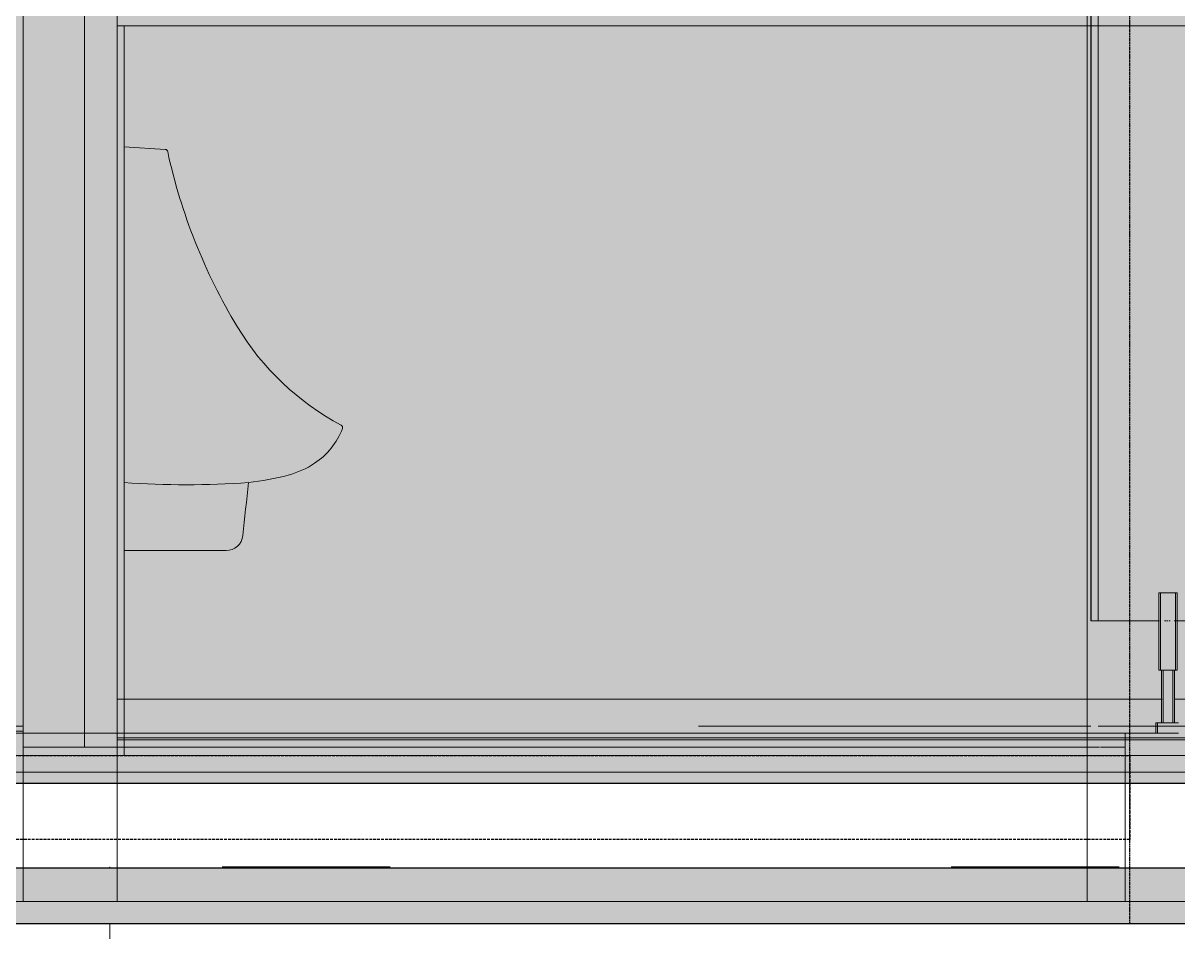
# Model space of a CAD drawing. Header units: millimetres. Extents: x 632 to 645312, y -3890 to 22200.
# Drawn here: x 638265 to 640324, y 4886 to 6505 of the extents above; entities that cross this region are included whole.
import ezdxf

# ---------------------------------------------------------------- set-up
doc = ezdxf.new("R2010")
doc.units = ezdxf.units.MM
doc.linetypes.add('Hidden', pattern=[4, 3, -1])
doc.linetypes.add('Hidden Double', pattern=[7, 5, -2])
for name, color, linetype, lineweight in [('A-000-M_MASS', 13, 'Continuous', 25), ('A-010-M_ROOM_SEPARATION', 32, 'Continuous', 13), ('A-200-H_WALL', 111, 'Continuous', 13), ('A-200-M_WALL_EXT', 113, 'Continuous', 13), ('A-200-MH_WALL', 110, 'Hidden', 13), ('A-230-H-FLOOR', 190, 'Continuous', 13), ('A-230-M_FLOOR', 192, 'Continuous', 13), ('A-230-MH_FLOOR', 190, 'Hidden Double', 13), ('A-700-M_FFE', 30, 'Continuous', 13), ('M-520-M_DRAINAGE_FW', 2, 'Continuous', 13), ('S-160-M_FOUND', 171, 'Continuous', 13), ('Z-230-A_LEVEL', 51, 'Continuous', 13)]:
    doc.layers.add(name, color=color, linetype=linetype, lineweight=lineweight)
pattern_1 = [(45, (615418.1, 0), (-1414.214, 0), [750, -3000]), (45, (616418.1, 1000), (-1414.214, 0), [750, -3000]), (45, (617418.1, -300), (-1414.214, 0), [250, -2000]), (90, (617418.13, 500), (-500, 500), [500, -2000]), (315, (617418.1, 1000), (0, 2828.43), [500, -3000]), (0, (616418.1, 1000), (2000, 2000), [300, -1000]), (0, (613918.1, 2000), (2000, 2000), [300, -2000])]

# ---------------------------------------------------------------- blocks, each defined once
blk = doc.blocks.new('WALL_FINISH - M-TIL2 Wall Tile-2939107-S6_501-SECTION C1')
at = {"layer": 'A-000-M_MASS', "color": 53, "lineweight": 5}
for p, q in [((4348964.3, 6500), (4348952.3, 6500)), ((4348952.3, 6500), (4348952.3, 5300)), ((4348964.3, 6500), (4348952.3, 6500)), ((4348952.3, 6500), (4348952.3, 5300)), ((4348964.3, 6284.8), (4348964.3, 6500)), ((4348964.3, 6284.8), (4348964.3, 6500)), ((4348964.3, 5565), (4348964.3, 6284.8)), ((4348964.3, 5565), (4348964.3, 6284.8)), ((4348964.3, 5300), (4348964.3, 5565)), ((4348964.3, 5300), (4348964.3, 5565)), ((4348952.3, 5300), (4348964.3, 5300)), ((4348952.3, 5300), (4348964.3, 5300))]:
    blk.add_line(p, q, dxfattribs=at)
blk = doc.blocks.new('WALL_FINISH - M-TIL2 Wall Tile-2726933-S6_501-SECTION C1')
at = {"layer": 'A-000-M_MASS', "color": 53, "lineweight": 5}
for p, q in [((4348964.3, 6500), (4348952.3, 6500)), ((4348952.3, 6500), (4348964.3, 6500)), ((4348952.3, 5300), (4348952.3, 6500)), ((4348952.3, 5300), (4348952.3, 6500)), ((4350688.6, 6500), (4348964.3, 6500)), ((4348964.3, 6500), (4350688.6, 6500)), ((4350701.6, 6500), (4350688.8, 6500)), ((4350688.8, 6500), (4350701.6, 6500)), ((4352288.6, 6500), (4350701.8, 6500)), ((4350701.8, 6500), (4352288.6, 6500)), ((4348964.3, 5300), (4348952.3, 5300)), ((4348952.3, 5300), (4348964.3, 5300)), ((4350815.5, 5300), (4348964.3, 5300)), ((4348964.3, 5300), (4350815.5, 5300)), ((4351730.7, 5300), (4350836.8, 5300)), ((4350836.8, 5300), (4351730.7, 5300))]:
    blk.add_line(p, q, dxfattribs=at)
blk = doc.blocks.new('WALL_FINISH - M-FLT1 - Skirting Tile-V69-S6_501-SECTION C1')
at = {"layer": 'A-000-M_MASS', "color": 53, "lineweight": 5}
for p, q in [((4348964.3, 5300), (4348952.3, 5300)), ((4348952.3, 5300), (4348952.3, 5200)), ((4348964.3, 5300), (4348952.3, 5300)), ((4348952.3, 5300), (4348952.3, 5240)), ((4348964.3, 5200), (4348964.3, 5300)), ((4348964.3, 5240), (4348964.3, 5300)), ((4348952.3, 5240), (4348952.3, 5228)), ((4348964.3, 5228), (4348964.3, 5240)), ((4348952.3, 5228), (4348952.3, 5200)), ((4348964.3, 5200), (4348964.3, 5228)), ((4348952.3, 5200), (4348964.3, 5200)), ((4348952.3, 5200), (4348964.3, 5200))]:
    blk.add_line(p, q, dxfattribs=at)
blk = doc.blocks.new('WALL_FINISH - M-FLT1 - Skirting Tile-2727696-S6_501-SECTION C1')
at = {"layer": 'A-000-M_MASS', "color": 53, "lineweight": 5}
for p, q in [((4348964.3, 5300), (4348952.3, 5300)), ((4348952.3, 5300), (4348964.3, 5300)), ((4348952.3, 5240), (4348952.3, 5300)), ((4348952.3, 5240), (4348952.3, 5300)), ((4350815.5, 5300), (4348964.3, 5300)), ((4348964.3, 5300), (4350815.5, 5300)), ((4351730.7, 5300), (4350836.8, 5300)), ((4350836.8, 5300), (4351730.7, 5300)), ((4348952.3, 5228), (4348952.3, 5240)), ((4348952.3, 5228), (4348952.3, 5240)), ((4348952.3, 5200), (4348952.3, 5228)), ((4348952.3, 5200), (4348952.3, 5228)), ((4348964.3, 5200), (4348952.3, 5200)), ((4348952.3, 5200), (4348964.3, 5200)), ((4351748.3, 5200), (4348964.3, 5200)), ((4348964.3, 5200), (4351748.3, 5200))]:
    blk.add_line(p, q, dxfattribs=at)
blk = doc.blocks.new('666101W_BK_File_Rfa_Urinal-Wall_Hung-Caroma_Torres_Invisi_Suite - Torres-2738986-S6_501-SECTION C1')
at = {"layer": 'M-520-M_DRAINAGE_FW', "color": 53, "lineweight": 5}
for p, q in [((4349423.6, 7600), (4349423.6, 7586.2)), ((4349463.6, 7600), (4349423.6, 7600)), ((4349428.9, 7600), (4349424.9, 7600)), ((4349435.3, 7600), (4349428.9, 7600)), ((4349443.6, 7600), (4349435.3, 7600)), ((4349453.2, 7600), (4349443.6, 7600)), ((4349463.6, 7600), (4349453.2, 7600)), ((4349473.9, 7600), (4349463.6, 7600)), ((4349503.6, 7600), (4349463.6, 7600)), ((4349483.6, 7600), (4349473.9, 7600)), ((4349491.9, 7600), (4349483.6, 7600)), ((4349498.2, 7600), (4349491.9, 7600)), ((4349502.2, 7600), (4349498.2, 7600)), ((4349503.6, 7586.2), (4349503.6, 7600)), ((4349423.6, 7586.2), (4349463.6, 7586.2)), ((4349424.9, 7586.2), (4349428.9, 7586.2)), ((4349428.9, 7586.2), (4349435.3, 7586.2)), ((4349435.3, 7586.2), (4349443.6, 7586.2)), ((4349443.6, 7586.2), (4349453.2, 7586.2)), ((4349453.2, 7586.2), (4349463.6, 7586.2)), ((4349463.6, 7586.2), (4349473.9, 7586.2)), ((4349463.6, 7586.2), (4349503.6, 7586.2)), ((4349473.9, 7586.2), (4349483.6, 7586.2)), ((4349483.6, 7586.2), (4349491.9, 7586.2)), ((4349491.9, 7586.2), (4349498.2, 7586.2)), ((4349498.2, 7586.2), (4349502.2, 7586.2)), ((4348964.3, 5565), (4348964.3, 6284.8)), ((4348964.3, 6284.8), (4349037.7, 6280)), ((4349146.3, 5565), (4348964.3, 5565))]:
    blk.add_line(p, q, dxfattribs=at)
for centre, radius, start, end in [((4349037.3, 6275), 5, 12.2277, 86.2338), ((4350041, 6492.5), 1022, 192.2277, 211.1241), ((4349577.6, 6212.7), 480.7, 211.1241, 241.9384), ((4349349.1, 5784.2), 5, 339.0525, 61.9384), ((4349233.6, 5828.4), 128.7, 303.1693, 339.0525), ((4349213.4, 5859.3), 165.7, 285.3489, 303.1693), ((4349075.4, 7213.7), 1531.4, 265.8402, 274.1598), ((4355323.1, 4966.9), 6178.6, 173.31368, 174.19512), ((4349142.6, 6117.5), 433.3, 275.8173, 285.3489), ((4349146.4, 5594.9), 29.9, 269.7856, 354.1951)]:
    blk.add_arc(centre, radius, start, end, dxfattribs=at)
blk = doc.blocks.new('MixerTap_Wall_GalvinEngineering_CliniMix_LeadSafe - TMV 1000 _201_70_01_09_-2774958-S6_501-SECTION C1')
at = {"layer": 'M-520-M_DRAINAGE_FW', "color": 53, "lineweight": 5}
blk.add_line((4348893.8, 6883), (4348893.8, 5214), dxfattribs=at)
blk = doc.blocks.new('Toilet Partition_3 cubicles with ambulant - Toilet Partition_3 cubicles with ambulant-3225862-S6_501-SECTION C1')
at = {"layer": 'A-700-M_FFE', "color": 53, "lineweight": 5}
for p, q in [((4350688.6, 5440), (4350688.6, 7300)), ((4350688.6, 7300), (4350688.6, 5440)), ((4350688.6, 5440), (4350688.6, 7300)), ((4350688.6, 7300), (4350688.6, 5440)), ((4350701.6, 5440), (4350701.6, 7300)), ((4350701.6, 5440), (4350701.6, 7300)), ((4350688.6, 5440), (4350688.6, 7240)), ((4350688.6, 7240), (4350688.6, 5440)), ((4350688.6, 5440), (4350688.6, 7240)), ((4350688.6, 7240), (4350688.6, 5440)), ((4350688.6, 5440), (4350688.6, 7240)), ((4350688.6, 7240), (4350688.6, 5440)), ((4350688.6, 5440), (4350688.6, 7240)), ((4350688.6, 7240), (4350688.6, 5440)), ((4350688.6, 6388.6), (4350688.6, 7240)), ((4350688.6, 6390), (4350688.6, 7240)), ((4350688.6, 6390), (4350688.6, 7240)), ((4350688.8, 5440), (4350688.8, 7240)), ((4350688.8, 7240), (4350688.8, 5440)), ((4350701.6, 5440), (4350701.6, 7240)), ((4350701.6, 7240), (4350701.6, 5440)), ((4350701.6, 5440), (4350701.6, 7240)), ((4350701.6, 5440), (4350701.6, 7240)), ((4350701.6, 5440), (4350701.6, 7240)), ((4350701.6, 5440), (4350701.6, 7240)), ((4350701.6, 5440), (4350701.6, 7240)), ((4350701.6, 5440), (4350701.6, 7240)), ((4350701.6, 5440), (4350701.6, 7240)), ((4350701.6, 7240), (4350701.6, 5440)), ((4350701.6, 5440), (4350701.6, 7240)), ((4350701.6, 5440), (4350701.6, 7240)), ((4350701.6, 5440), (4350701.6, 7240)), ((4350701.6, 5440), (4350701.6, 7240)), ((4350701.8, 5440), (4350701.8, 7240)), ((4350701.8, 5440), (4350701.8, 7240)), ((4350688.6, 6390), (4350688.6, 5440)), ((4350688.6, 6390), (4350688.6, 5440)), ((4350688.6, 6388.6), (4350688.6, 5440)), ((4350809.5, 5490), (4350809.5, 5352)), ((4350812, 5490), (4350809.5, 5490)), ((4350811, 5490), (4350809.5, 5490)), ((4350819.6, 5490), (4350811, 5490)), ((4350812.4, 5490), (4350812.4, 5440.1)), ((4350814.9, 5490), (4350812.4, 5490)), ((4350813.9, 5490), (4350812.4, 5490)), ((4350816, 5490), (4350813.9, 5490)), ((4350819, 5490), (4350816.1, 5490)), ((4350822.5, 5490), (4350819.5, 5490)), ((4350836.9, 5490), (4350819.6, 5490)), ((4350826.3, 5490), (4350823.4, 5490)), ((4350830.2, 5490), (4350827.3, 5490)), ((4350833.9, 5490), (4350831.1, 5490)), ((4350836.9, 5490), (4350834.3, 5490)), ((4350837.9, 5490), (4350835.8, 5490)), ((4350839.4, 5490), (4350836.9, 5490)), ((4350839.5, 5490), (4350837.9, 5490)), ((4350840.8, 5490), (4350838.7, 5490)), ((4350839.5, 5490), (4350839.4, 5490)), ((4350839.5, 5352), (4350839.5, 5490)), ((4350841.5, 5490), (4350839.8, 5490)), ((4350842.4, 5490), (4350840.8, 5490)), ((4350842.3, 5490), (4350841.5, 5490)), ((4350842.4, 5490), (4350842.3, 5490)), ((4350842.4, 5440), (4350842.4, 5490)), ((4350688.6, 5440), (4350701.6, 5440)), ((4350701.6, 5440), (4350688.6, 5440)), ((4350688.8, 5440), (4350701.6, 5440)), ((4350701.6, 5440), (4350688.8, 5440)), ((4350688.8, 5440), (4350701.6, 5440)), ((4350701.6, 5440), (4350688.8, 5440)), ((4350688.8, 5440), (4350701.6, 5440)), ((4350701.6, 5440), (4350688.8, 5440)), ((4350688.8, 5440), (4350701.6, 5440)), ((4350701.6, 5440), (4350688.8, 5440)), ((4350688.8, 5440), (4350701.6, 5440)), ((4350701.6, 5440), (4350688.8, 5440)), ((4350688.8, 5440), (4350701.6, 5440)), ((4350701.6, 5440), (4350688.8, 5440)), ((4350701.8, 5440), (4350809.7, 5440)), ((4350810.7, 5440), (4350701.8, 5440)), ((4350701.8, 5440), (4350809.7, 5440)), ((4350809.7, 5440), (4350701.8, 5440)), ((4350812.4, 5440), (4350812.4, 5352)), ((4350819.6, 5440), (4350822, 5440)), ((4350822, 5440), (4350819.6, 5440)), ((4350823.4, 5440), (4350825.9, 5440)), ((4350825.9, 5440), (4350823.4, 5440)), ((4350827.3, 5440), (4350829.7, 5440)), ((4350829.7, 5440), (4350827.3, 5440)), ((4352295.1, 5440), (4350836.9, 5440)), ((4350839.1, 5440), (4352295.1, 5440)), ((4352288.6, 5440), (4350839.8, 5440)), ((4350842, 5440), (4352288.6, 5440)), ((4350842.4, 5352), (4350842.4, 5440)), ((4350809.5, 5352), (4350812, 5352)), ((4350809.5, 5352), (4350819.6, 5352)), ((4350812.4, 5352), (4350814.9, 5352)), ((4350812.4, 5352), (4350813.9, 5352)), ((4350813.9, 5352), (4350816, 5352)), ((4350814.5, 5352), (4350814.5, 5258)), ((4350820.1, 5352), (4350814.5, 5352)), ((4350818.9, 5352), (4350814.5, 5352)), ((4350817.4, 5352), (4350817.4, 5258)), ((4350817.9, 5352), (4350817.4, 5352)), ((4350817.5, 5352), (4350817.4, 5352)), ((4350817.4, 5352), (4350817.4, 5352)), ((4350818.4, 5352), (4350817.5, 5352)), ((4350819.1, 5352), (4350817.9, 5352)), ((4350819.8, 5352), (4350818.4, 5352)), ((4350820.8, 5352), (4350819.1, 5352)), ((4350819.6, 5352), (4350839.4, 5352)), ((4350821.8, 5352), (4350819.8, 5352)), ((4350823, 5352), (4350820.8, 5352)), ((4350823.7, 5352), (4350826.3, 5352)), ((4350826.4, 5352), (4350823.8, 5352)), ((4350834.4, 5352), (4350828.9, 5352)), ((4350832, 5352), (4350830.1, 5352)), ((4350833.9, 5352), (4350831.7, 5352)), ((4350833.5, 5352), (4350832, 5352)), ((4350834.9, 5352), (4350833, 5352)), ((4350834.3, 5352), (4350833.5, 5352)), ((4350837.3, 5352), (4350833.9, 5352)), ((4350834.5, 5352), (4350834.3, 5352)), ((4350834.5, 5352), (4350834.4, 5352)), ((4350834.5, 5258), (4350834.5, 5352)), ((4350834.5, 5352), (4350836.9, 5352)), ((4350836.4, 5352), (4350834.9, 5352)), ((4350835.8, 5352), (4350837.9, 5352)), ((4350837.2, 5352), (4350836.4, 5352)), ((4350837.4, 5352), (4350837.2, 5352)), ((4350837.4, 5352), (4350837.3, 5352)), ((4350837.4, 5258), (4350837.4, 5352)), ((4350837.9, 5352), (4350839.5, 5352)), ((4350838.7, 5352), (4350840.8, 5352)), ((4350839.8, 5352), (4350842.3, 5352)), ((4350840.8, 5352), (4350842.4, 5352)), ((4350688.6, 5252), (4349988.6, 5252)), ((4350688.6, 5252), (4349988.6, 5252)), ((4350701.6, 5252), (4350804.8, 5252)), ((4350701.6, 5252), (4350805.1, 5252)), ((4350701.8, 5252), (4351281.8, 5252)), ((4350701.8, 5252), (4351281.8, 5252)), ((4350804.5, 5258), (4350804.5, 5240)), ((4350805.6, 5258), (4350804.5, 5258)), ((4350818, 5258), (4350804.5, 5258)), ((4350807.4, 5258), (4350807.4, 5240)), ((4350808.5, 5258), (4350807.4, 5258)), ((4350812.3, 5258), (4350807.4, 5258)), ((4350810.7, 5258), (4350808.5, 5258)), ((4350811.3, 5258), (4350810.7, 5258)), ((4350810.8, 5258), (4350810.7, 5258)), ((4350810.7, 5252), (4350813.3, 5252)), ((4350811, 5252), (4350813.5, 5252)), ((4350814.5, 5258), (4350820.1, 5258)), ((4350814.5, 5258), (4350821.2, 5258)), ((4350814.8, 5252), (4350818, 5252)), ((4350815.1, 5252), (4350818.1, 5252)), ((4350817.4, 5258), (4350817.9, 5258)), ((4350817.4, 5258), (4350817.4, 5258)), ((4350817.4, 5258), (4350817.5, 5258)), ((4350817.5, 5258), (4350818.4, 5258)), ((4350817.9, 5258), (4350819.1, 5258)), ((4350844.5, 5258), (4350818, 5258)), ((4350818.4, 5258), (4350819.8, 5258)), ((4350819.1, 5258), (4350820.8, 5258)), ((4350819.7, 5252), (4350823.1, 5252)), ((4350819.8, 5258), (4350821.8, 5258)), ((4350819.8, 5252), (4350823.2, 5252)), ((4350820.8, 5258), (4350823, 5258)), ((4350823.8, 5258), (4350826.4, 5258)), ((4350824.8, 5252), (4350828.3, 5252)), ((4350824.9, 5252), (4350828.3, 5252)), ((4350828.9, 5258), (4350832.8, 5258)), ((4350829.9, 5252), (4350833.2, 5252)), ((4350830.1, 5258), (4350832, 5258)), ((4350830.6, 5252), (4350833.3, 5252)), ((4350831.7, 5258), (4350833.9, 5258)), ((4350832, 5258), (4350833.5, 5258)), ((4350832.8, 5258), (4350833.9, 5258)), ((4350833, 5258), (4350834.9, 5258)), ((4350833.5, 5258), (4350834.5, 5258)), ((4350833.9, 5258), (4350834.4, 5258)), ((4350833.9, 5258), (4350835.7, 5258)), ((4350834.7, 5252), (4350837.6, 5252)), ((4350834.8, 5252), (4350837.8, 5252)), ((4350834.9, 5258), (4350836.4, 5258)), ((4350835.7, 5258), (4350836.8, 5258)), ((4350836.4, 5258), (4350837.2, 5258)), ((4350836.8, 5258), (4350837.3, 5258)), ((4350837.2, 5258), (4350837.4, 5258)), ((4350837.3, 5258), (4350837.4, 5258)), ((4350840.5, 5258), (4350837.7, 5258)), ((4350843.4, 5258), (4350841.1, 5258)), ((4350844.1, 5258), (4350842.4, 5258)), ((4350843.4, 5252), (4351281.6, 5252)), ((4350804.5, 5240), (4350805.6, 5240)), ((4350804.5, 5240), (4350818, 5240)), ((4350807.4, 5240), (4350810.8, 5240)), ((4350807.4, 5240), (4350812.3, 5240)), ((4350810.7, 5240), (4350811.3, 5240)), ((4350813.2, 5240), (4350815.7, 5240)), ((4350813.2, 5240), (4350816.2, 5240)), ((4350817.9, 5240), (4350831, 5240)), ((4350817.9, 5240), (4350820.9, 5240)), ((4350818, 5240), (4350844.5, 5240)), ((4350823, 5240), (4350826, 5240)), ((4350823.5, 5240), (4350826, 5240)), ((4350828.3, 5240), (4350831.2, 5240)), ((4350828.8, 5240), (4350831.2, 5240)), ((4350833.3, 5240), (4350835.7, 5240)), ((4350833.3, 5240), (4350836.1, 5240)), ((4350837.7, 5240), (4350840.5, 5240)), ((4350841.1, 5240), (4350843.4, 5240)), ((4350842.4, 5240), (4350844.1, 5240))]:
    blk.add_line(p, q, dxfattribs=at)
blk = doc.blocks.new('25021-APA-ZZ-ZZ-M3-AR-000001_V3_rvt-8-S6_501-SECTION C1')
at = {"layer": 'A-010-M_ROOM_SEPARATION', "color": 53, "lineweight": 5}
for p, q in [((4348784.3, 5240), (4348952.3, 5240)), ((4348952.3, 5240), (4348964.3, 5240)), ((4348964.3, 5240), (4350693.8, 5240)), ((4350693.8, 5240), (4350703.7, 5240)), ((4350705.9, 5240), (4350798.6, 5240)), ((4350749.8, 5240), (4350723, 5240)), ((4350756.3, 5240), (4350749.8, 5240))]:
    blk.add_line(p, q, dxfattribs=at)
at = {"layer": 'A-200-M_WALL_EXT', "color": 53, "lineweight": 5}
for p, q in [((4348784.3, 7640), (4348784.3, 5240)), ((4348952.3, 5240), (4348952.3, 7640)), ((4350681.6, 7640), (4350681.6, 6500)), ((4348952.3, 6500), (4348952.3, 6883)), ((4348952.3, 5240), (4348952.3, 6500)), ((4350681.6, 6500), (4350681.6, 5240)), ((4348952.3, 5240), (4348784.3, 5240)), ((4348784.3, 5240), (4348952.3, 5240)), ((4348964.3, 5240), (4348952.3, 5240)), ((4348952.3, 5240), (4348964.3, 5240)), ((4350705.9, 5240), (4348964.3, 5240)), ((4348964.3, 5240), (4350804.8, 5240)), ((4350681.6, 5240), (4350681.6, 5228)), ((4350804.8, 5240), (4350705.9, 5240)), ((4350816.2, 5240), (4350813.3, 5240)), ((4350813.3, 5240), (4350816.2, 5240)), ((4350820.9, 5240), (4350818, 5240)), ((4350818, 5240), (4350820.9, 5240)), ((4350826, 5240), (4350823.1, 5240)), ((4350823.1, 5240), (4350826, 5240)), ((4350831.2, 5240), (4350828.3, 5240)), ((4350828.3, 5240), (4350831.2, 5240)), ((4350836.1, 5240), (4350833.2, 5240)), ((4350833.2, 5240), (4350836.1, 5240)), ((4350840.5, 5240), (4350837.6, 5240)), ((4350837.6, 5240), (4350840.5, 5240)), ((4350843.4, 5240), (4350841, 5240)), ((4350841, 5240), (4350843.4, 5240)), ((4350681.6, 5228), (4350681.6, 5215)), ((4350681.6, 5215), (4350681.6, 5200)), ((4350681.6, 5200), (4350681.6, 5170)), ((4350681.6, 5170), (4350681.6, 4940)), ((4345562.3, 4940), (4350705.8, 4940)), ((4350681.6, 4940), (4345562.3, 4940)), ((4350662.2, 4940), (4350681.6, 4940)), ((4350915.6, 4940), (4350705.9, 4940))]:
    blk.add_line(p, q, dxfattribs=at)
at = {"layer": 'A-230-M_FLOOR', "color": 53, "lineweight": 5}
for p, q in [((4348784.3, 5252), (4345622.3, 5252)), ((4348784.3, 5240), (4348784.3, 5252)), ((4348784.3, 5243.5), (4345622.3, 5243.5)), ((4345622.3, 5240), (4348784.3, 5240)), ((4348952.3, 5240), (4348784.3, 5240)), ((4348784.3, 5240), (4348784.3, 4940)), ((4348952.3, 5240), (4348784.3, 5240)), ((4348784.3, 5240), (4348952.3, 5240)), ((4350804.8, 5240), (4348952.3, 5240)), ((4348952.3, 5240), (4348952.3, 5228)), ((4348952.3, 5240), (4348952.3, 5228)), ((4348964.3, 5240), (4348952.3, 5240)), ((4348952.3, 4940), (4348952.3, 5240)), ((4348952.3, 5240), (4348952.3, 5228)), ((4348964.3, 5240), (4348952.3, 5240)), ((4348952.3, 5240), (4348964.3, 5240)), ((4348952.3, 5240), (4348964.3, 5240)), ((4351742.7, 5231.5), (4348952.3, 5231.5)), ((4350804.8, 5240), (4348964.3, 5240)), ((4350705.9, 5240), (4348964.3, 5240)), ((4348964.3, 5240), (4350804.8, 5240)), ((4348964.3, 5240), (4350690.6, 5240)), ((4350690.6, 5240), (4350703.7, 5240)), ((4350804.8, 5240), (4350705.9, 5240)), ((4350705.9, 5240), (4350749.8, 5240)), ((4350749.8, 5240), (4350723, 5240)), ((4350749.8, 5228), (4350749.8, 5240)), ((4350816.2, 5240), (4350813.3, 5240)), ((4350816.2, 5240), (4350813.3, 5240)), ((4350816.2, 5240), (4350813.3, 5240)), ((4350813.3, 5240), (4350816.2, 5240)), ((4350820.9, 5240), (4350818, 5240)), ((4350820.9, 5240), (4350818, 5240)), ((4350820.9, 5240), (4350818, 5240)), ((4350818, 5240), (4350820.9, 5240)), ((4350826, 5240), (4350823.1, 5240)), ((4350826, 5240), (4350823.1, 5240)), ((4350826, 5240), (4350823.1, 5240)), ((4350823.1, 5240), (4350826, 5240)), ((4350831.2, 5240), (4350828.3, 5240)), ((4350831.2, 5240), (4350828.3, 5240)), ((4350831.2, 5240), (4350828.3, 5240)), ((4350828.3, 5240), (4350831.2, 5240)), ((4350836.1, 5240), (4350833.2, 5240)), ((4350836.1, 5240), (4350833.2, 5240)), ((4350836.1, 5240), (4350833.2, 5240)), ((4350833.2, 5240), (4350836.1, 5240)), ((4350840.5, 5240), (4350837.6, 5240)), ((4350840.5, 5240), (4350837.6, 5240)), ((4350840.5, 5240), (4350837.6, 5240)), ((4350837.6, 5240), (4350840.5, 5240)), ((4350843.4, 5240), (4350841, 5240)), ((4350843.4, 5240), (4350841, 5240)), ((4350843.4, 5240), (4350841, 5240)), ((4350841, 5240), (4350843.4, 5240)), ((4348784.3, 5215), (4348952.3, 5215)), ((4348952.3, 5228), (4351743.4, 5228)), ((4348952.3, 5228), (4348964.3, 5228)), ((4348952.3, 5228), (4348952.3, 5200)), ((4348952.3, 5215), (4348964.3, 5215)), ((4348964.3, 5228), (4351743.4, 5228)), ((4348964.3, 5215), (4350690.6, 5215)), ((4350690.6, 5215), (4350703.9, 5215)), ((4350705.9, 5215), (4350749.8, 5215)), ((4350749.8, 5215), (4350721.6, 5215)), ((4350749.8, 5200), (4350749.8, 5228)), ((4350749.8, 5200), (4350749.8, 5215)), ((4348952.3, 5200), (4348952.3, 5170)), ((4350749.8, 5170), (4350749.8, 5200)), ((4350749.8, 5170), (4350749.8, 5200)), ((4352473.3, 5170), (4345562.3, 5170)), ((4350705.9, 5170), (4345562.3, 5170)), ((4348952.3, 5170), (4348952.3, 4940)), ((4352473.3, 5170), (4350705.9, 5170)), ((4350749.8, 4940), (4350749.8, 5170)), ((4350749.8, 4940), (4350749.8, 5170)), ((4353282.3, 4940), (4312082.3, 4940)), ((4350690.6, 4940), (4345562.3, 4940)), ((4345562.3, 4940), (4350705.9, 4940)), ((4350690.6, 4940), (4345562.3, 4940)), ((4348784.3, 4940), (4348952.3, 4940)), ((4352310.3, 4940), (4348952.3, 4940)), ((4350705.8, 4940), (4350690.6, 4940)), ((4350705.8, 4940), (4350690.6, 4940)), ((4350749.8, 4940), (4350705.9, 4940)), ((4350705.9, 4940), (4352149.2, 4940)), ((4350749.8, 4940), (4350705.9, 4940)), ((4350721.4, 4940), (4350749.8, 4940)), ((4350721.4, 4940), (4350749.8, 4940))]:
    blk.add_line(p, q, dxfattribs=at)
at = {"layer": 'A-000-M_MASS', "color": 53, "lineweight": 5}
for name in ['WALL_FINISH - M-TIL2 Wall Tile-2939107-S6_501-SECTION C1', 'WALL_FINISH - M-TIL2 Wall Tile-2726933-S6_501-SECTION C1', 'WALL_FINISH - M-FLT1 - Skirting Tile-V69-S6_501-SECTION C1', 'WALL_FINISH - M-FLT1 - Skirting Tile-2727696-S6_501-SECTION C1']:
    blk.add_blockref(name, (0, 0), dxfattribs=at)
at = {"layer": 'A-700-M_FFE', "color": 53, "lineweight": 5}
blk.add_blockref('Toilet Partition_3 cubicles with ambulant - Toilet Partition_3 cubicles with ambulant-3225862-S6_501-SECTION C1', (0, 0), dxfattribs=at)
at = {"layer": 'M-520-M_DRAINAGE_FW', "color": 53, "lineweight": 5}
for name in ['666101W_BK_File_Rfa_Urinal-Wall_Hung-Caroma_Torres_Invisi_Suite - Torres-2738986-S6_501-SECTION C1', 'MixerTap_Wall_GalvinEngineering_CliniMix_LeadSafe - TMV 1000 _201_70_01_09_-2774958-S6_501-SECTION C1']:
    blk.add_blockref(name, (0, 0), dxfattribs=at)

msp = doc.modelspace()

# ---------------------------------------------------------------- hatches: boundary and pattern name
at = {"layer": 'A-200-H_WALL'}
h = msp.add_hatch(color=256, dxfattribs=at)
h.paths.add_polyline_path([(641812.5, 4900), (642012.5, 4900), (642012.5, 5000), (641812.5, 5000), (641812.5, 4955.7), (641737.5, 4955.7), (641737.5, 5000), (635495.9, 5000), (635495.9, 4900), (641737.5, 4900)])
h.paths.add_polyline_path([(642012.5, 5150), (642012.5, 8200), (642162.5, 8200), (642162.5, 15858.3), (635495.9, 16441.5), (635495.9, 15899.7), (641710.8, 15356), (641710.8, 15448), (641910.8, 15448), (641910.8, 15248), (641820.5, 15248), (641820.5, 15225.9), (641887.5, 15225.9), (641887.5, 14722.1), (641812.5, 14722.1), (641812.5, 15248), (641710.8, 15248), (641710.8, 15280.7), (641691.5, 15282.4), (641690.2, 15267.4), (635495.9, 15809.4), (635495.9, 5150), (641737.5, 5150), (641737.5, 5378), (641804.5, 5378), (641804.5, 5472.4), (641812.5, 5472.4), (641812.5, 5150), (641904.5, 5150)])
h.paths.add_polyline_path([(641904.8, 15254), (641904.8, 15442), (641716.8, 15442), (641716.8, 15355.5), (641801.2, 15348.1), (641794.7, 15273.4), (641716.8, 15280.2), (641716.8, 15254), (641812.5, 15254), (641812.5, 15282.5), (641820.5, 15282.5), (641820.5, 15254)])
at = {"layer": 'A-230-H-FLOOR'}
h = msp.add_hatch(dxfattribs=at)
h.set_pattern_fill('FP_49', color=256, style=0, pattern_type=2)
h.set_pattern_definition(pattern_1)
h.paths.add_polyline_path([(640144.3, 5000), (642012.5, 5000), (642012.5, 5150), (634442.5, 5150), (634442.5, 5000), (638970.8, 5000)])
at = {"layer": 'S-160-M_FOUND'}
h = msp.add_hatch(dxfattribs=at)
h.set_pattern_fill('FP_49', color=256, style=0, pattern_type=2)
h.set_pattern_definition(pattern_1)
h.paths.add_polyline_path([(641317.8, 4500), (642362.5, 4500), (642362.5, 4900), (602225, 4900), (602225, 4500), (640144.3, 4500)])

# ---------------------------------------------------------------- linework, layer by layer
at = {"layer": 'A-200-MH_WALL', "lineweight": 25}
msp.add_line((640238, 4900), (640238, 16026.7), dxfattribs=at)
at = {"layer": 'A-230-M_FLOOR', "lineweight": 25}
for p, q in [((642012.5, 5150), (634442.5, 5150)), ((634442.5, 5000), (642012.5, 5000))]:
    msp.add_line(p, q, dxfattribs=at)
at = {"layer": 'A-230-MH_FLOOR', "lineweight": 25}
for p, q in [((635042.6, 5200), (640238, 5200)), ((640238, 5200), (640238, 5050)), ((640238, 5050), (635042.6, 5050))]:
    msp.add_line(p, q, dxfattribs=at)
at = {"layer": 'S-160-M_FOUND', "lineweight": 25}
msp.add_line((642362.5, 4900), (602225, 4900), dxfattribs=at)
at = {"layer": 'Z-230-A_LEVEL'}
msp.add_line((549528.4, 5200), (645312.1, 5200), dxfattribs=at)

# ---------------------------------------------------------------- block references
at = {"color": 10, "lineweight": 5}
msp.add_blockref('25021-APA-ZZ-ZZ-M3-AR-000001_V3_rvt-8-S6_501-SECTION C1', (-3710519.8, 0), dxfattribs=at)

doc.saveas('drawing.dxf')
